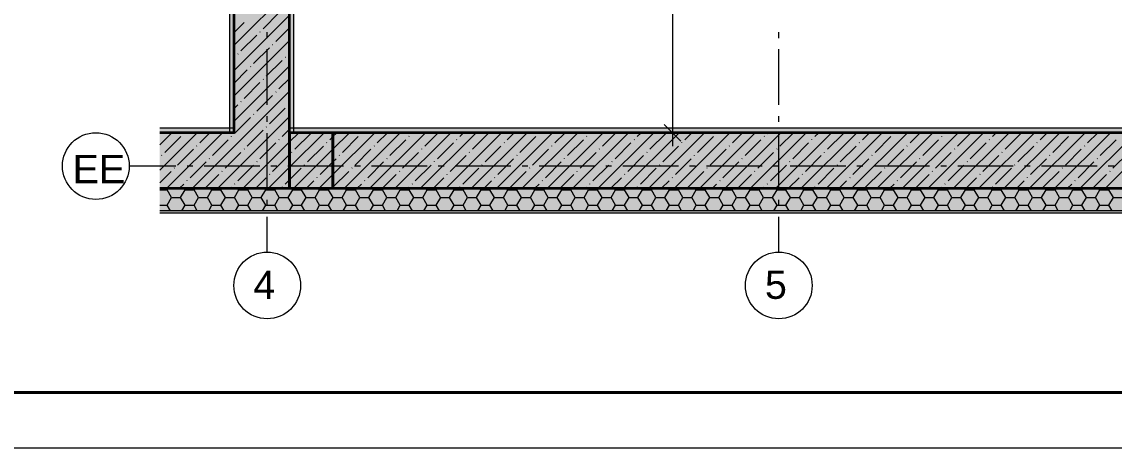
# Model space of a CAD drawing. Header units: millimetres. Extents: x -81576 to 1046824, y -248937 to 691537.
# Drawn here: x -64170 to -54349, y 605295 to 609131 of the extents above; entities that cross this region are included whole.
import ezdxf

# ---------------------------------------------------------------- set-up
doc = ezdxf.new("R2010")
doc.units = ezdxf.units.MM
doc.layers.add('PDF _Геометрия', color=7, linetype='Continuous', true_color=0x1d1d1d)
doc.layers.add('PDF _Сплошная заливка', color=7, linetype='Continuous', true_color=0xffffff)
doc.layers.add('PDF _Текст', color=7, linetype='Continuous')
doc.styles.add('PDF ArialMT', font='arial.ttf')

msp = doc.modelspace()

# ---------------------------------------------------------------- hatches: boundary and pattern name
at = {"layer": 'PDF _Сплошная заливка', "true_color": 0x636466, "transparency": 33554559}
h = msp.add_hatch(color=251, dxfattribs=at)
h.paths.add_polyline_path([(-61764.3, 607633.7), (-61764.3, 614633.7), (-62264.3, 614633.7), (-62264.3, 612969.1), (-61977.4, 612969.1), (-61977.4, 612882.4), (-62264.3, 612882.4), (-62264.3, 607633.7)], flags=0)
h.paths.add_polyline_path([(-62264.3, 615633.7), (-61764.3, 615633.7), (-61764.3, 615682.9), (-62264.3, 615682.9)], flags=0)
h = msp.add_hatch(color=251, dxfattribs=at)
h.paths.add_polyline_path([(-62264.3, 608173.7), (-62264.3, 612882.4), (-62304.3, 612882.4), (-62304.3, 608173.7)], flags=0)
h.paths.add_polyline_path([(-62304.3, 612969.1), (-62264.3, 612969.1), (-62264.3, 614633.7), (-62304.3, 614633.7), (-62304.3, 614553.7)], flags=0)
for points in [[(-46764.3, 608133.7), (-46764.3, 608173.7), (-61764.3, 608173.7), (-61764.3, 608133.7), (-49523.8, 608133.7)], [(-46764.3, 607633.7), (-46764.3, 608133.7), (-61374.3, 608133.7), (-61374.3, 607633.7), (-49523.8, 607633.7)], [(-45762.3, 607629.7), (-45054.8, 607629.7), (-45054.8, 607633.7), (-62930.5, 607633.7), (-62930.5, 607629.7), (-45764.3, 607629.7)], [(-45764.3, 607429.7), (-45054.8, 607429.7), (-45054.8, 607629.7), (-62930.5, 607629.7), (-62930.5, 607429.7), (-49523.8, 607429.7)], [(-45054.8, 607413.7), (-45054.8, 607429.7), (-62930.5, 607429.7), (-62930.5, 607413.7), (-45764.3, 607413.7)]]:
    msp.add_hatch(color=251, dxfattribs=at).paths.add_polyline_path(points)

# ---------------------------------------------------------------- linework, layer by layer
at = {"layer": 'PDF _Геометрия', "color": 7, "lineweight": 20}
msp.add_lwpolyline([(38489.1, 689395.2), (38489.1, 605295.1), (-80411, 605295.1), (-80411, 689395.2)], close=True, dxfattribs=at)
at = {"layer": 'PDF _Геометрия', "color": 7, "lineweight": 40}
msp.add_lwpolyline([(37989.1, 688895.2), (37989.1, 605795.1), (-78411, 605795.1), (-78411, 688895.2)], close=True, dxfattribs=at)
at = {"layer": 'PDF _Геометрия', "color": 7, "lineweight": 35}
for points in [[(-62930.5, 607633.7), (-62264.3, 607633.7), (-61764.3, 607633.7), (-61764.3, 614633.7), (-61764.3, 615633.7), (-61764.3, 615682.9)], [(-57644.3, 615682.9), (-57644.3, 614933.7), (-57144.3, 614933.7), (-46764.3, 614933.7), (-46764.3, 608633.7), (-46764.3, 608133.7), (-61374.3, 608133.7), (-61374.3, 607633.7), (-46764.3, 607633.7), (-45764.3, 607633.7), (-45764.3, 608633.7), (-46264.3, 608633.7), (-46264.3, 614933.7), (-46264.3, 615433.7), (-46264.3, 615682.9)], [(-62264.3, 612882.4), (-62264.3, 608133.7), (-62930.5, 608133.7)]]:
    msp.add_lwpolyline(points, dxfattribs=at)
at = {"layer": 'PDF _Геометрия', "color": 7, "lineweight": 15}
for points in [[(-61764.3, 615682.9), (-61764.3, 608133.7), (-61724.3, 608133.7), (-61724.3, 615682.9)], [(-62304.3, 612882.4), (-62304.3, 608133.7), (-62264.3, 608133.7), (-62264.3, 612882.4)], [(-62930.5, 608133.7), (-62264.3, 608133.7), (-62264.3, 608173.7), (-62930.5, 608173.7)], [(-45054.8, 607429.7), (-62930.5, 607429.7)], [(-62930.5, 607413.7), (-45054.8, 607413.7)]]:
    msp.add_lwpolyline(points, dxfattribs=at)
at = {"layer": 'PDF _Геометрия', "color": 7, "lineweight": 9}
for points in [[(-58320, 615053.7), (-58320, 611233.7), (-58320, 610733.7), (-58320, 608013.7)], [(-61964.3, 608983.6), (-61964.3, 609036.6)], [(-57364.3, 608983.6), (-57364.3, 609036.6)], [(-61964.3, 608383.6), (-61964.3, 608883.6)], [(-57364.3, 608383.6), (-57364.3, 608883.6)], [(-61964.3, 608230.7), (-61964.3, 608283.6)], [(-57364.3, 608230.7), (-57364.3, 608283.6)], [(-61964.3, 607630.7), (-61964.3, 608130.7)], [(-58213.9, 608133.7), (-58320, 608133.7), (-58439.9, 608133.7)], [(-57364.3, 607630.7), (-57364.3, 608130.7)], [(-62784.9, 607833.7), (-63205.3, 607833.7)], [(-62632, 607833.7), (-62684.9, 607833.7)], [(-62031.9, 607833.7), (-62532, 607833.7)], [(-61879, 607833.7), (-61932, 607833.7)], [(-61279, 607833.7), (-61779, 607833.7)], [(-61126.1, 607833.7), (-61179, 607833.7)], [(-60526.1, 607833.7), (-61026.1, 607833.7)], [(-60373.2, 607833.7), (-60426.1, 607833.7)], [(-59773.2, 607833.7), (-60273.2, 607833.7)], [(-59620.3, 607833.7), (-59673.2, 607833.7)], [(-59020.3, 607833.7), (-59520.3, 607833.7)], [(-58867.4, 607833.7), (-58920.3, 607833.7)], [(-58267.4, 607833.7), (-58767.4, 607833.7)], [(-58114.4, 607833.7), (-58167.4, 607833.7)], [(-57514.4, 607833.7), (-58014.5, 607833.7)], [(-57361.5, 607833.7), (-57414.4, 607833.7)], [(-56761.5, 607833.7), (-57261.5, 607833.7)], [(-56608.6, 607833.7), (-56661.5, 607833.7)], [(-56008.6, 607833.7), (-56508.6, 607833.7)], [(-55855.7, 607833.7), (-55908.6, 607833.7)], [(-55255.7, 607833.7), (-55755.7, 607833.7)], [(-55102.8, 607833.7), (-55155.7, 607833.7)], [(-54502.8, 607833.7), (-55002.8, 607833.7)], [(-54349.9, 607833.7), (-54402.8, 607833.7)], [(-45054.8, 607633.7), (-62930.5, 607633.7)], [(-45054.8, 607629.7), (-62930.5, 607629.7)], [(-61964.3, 607477.8), (-61964.3, 607530.7)], [(-57364.3, 607477.8), (-57364.3, 607530.7)], [(-61964.3, 607059.2), (-61964.3, 607377.8)], [(-57364.3, 607059.2), (-57364.3, 607377.8)]]:
    msp.add_lwpolyline(points, dxfattribs=at)
at = {"layer": 'PDF _Геометрия', "color": 250, "lineweight": 9, "true_color": 0x2c2c2c}
for points in [[(-62264.3, 608919.3), (-61764.3, 609419.3)], [(-62264.3, 608691.2), (-61764.3, 609191.2)], [(-62264.3, 609033.3), (-62172.2, 609125.5)], [(-62001.1, 609068.4), (-61858.5, 609211)], [(-62029.6, 609039.9), (-62027.2, 609042.3)], [(-61887.1, 608954.4), (-61764.3, 609077.1)], [(-62264.3, 608463.1), (-61764.3, 608963.1)], [(-62200.7, 608868.9), (-62058.1, 609011.4)], [(-62229.2, 608840.3), (-62226.8, 608842.7)], [(-62086.6, 608754.8), (-61944.1, 608897.4)], [(-61915.6, 608925.9), (-61913.2, 608928.2)], [(-61773, 608840.3), (-61764.3, 608849.1)], [(-62264.3, 608805.2), (-62257.7, 608811.8)], [(-62264.3, 608235), (-61764.3, 608735)], [(-61972.6, 608640.8), (-61830, 608783.3)], [(-61801.5, 608811.8), (-61799.1, 608814.2)], [(-62264.3, 608577.1), (-62143.7, 608697.8)], [(-62115.2, 608726.3), (-62112.8, 608728.7)], [(-62172.2, 608441.2), (-62029.6, 608583.7)], [(-62001.1, 608612.2), (-61998.7, 608614.6)], [(-61858.5, 608526.7), (-61764.3, 608621)], [(-62637.5, 607633.7), (-62264.3, 608006.9), (-61764.3, 608506.9)], [(-62058.1, 608327.1), (-61915.6, 608469.7)], [(-61887.1, 608498.2), (-61884.7, 608500.6)], [(-62264.3, 608349.1), (-62229.2, 608384.1)], [(-62200.7, 608412.7), (-62198.3, 608415)], [(-61944.1, 608213.1), (-61801.5, 608355.6)], [(-61773, 608384.1), (-61770.6, 608386.5)], [(-62409.4, 607633.7), (-62264.3, 607778.8), (-61764.3, 608278.8)], [(-62257.7, 608127.5), (-62115.2, 608270.1)], [(-62086.6, 608298.6), (-62084.3, 608301)], [(-62143.7, 608013.5), (-62001.1, 608156)], [(-61972.6, 608184.6), (-61970.2, 608186.9)], [(-61830, 608099), (-61764.3, 608164.8)], [(-62930.5, 608025), (-62821.8, 608133.7)], [(-62930.5, 607796.9), (-62593.7, 608133.7)], [(-62885, 607956.5), (-62742.4, 608099)], [(-62865.6, 607633.7), (-62365.6, 608133.7)], [(-62713.9, 608127.5), (-62711.5, 608129.9)], [(-62571.3, 608042), (-62479.6, 608133.7)], [(-62457.3, 607927.9), (-62314.7, 608070.5)], [(-62286.2, 608099), (-62283.9, 608101.4)], [(-62181.3, 607633.7), (-61764.3, 608050.7), (-61681.3, 608133.7)], [(-61953.2, 607633.7), (-61764.3, 607822.6), (-61453.2, 608133.7)], [(-61858.5, 608070.5), (-61856.2, 608072.9)], [(-61725.1, 607633.7), (-61374.3, 607984.5), (-61225.1, 608133.7)], [(-61716, 607985), (-61573.4, 608127.5)], [(-61497, 607633.7), (-61374.3, 607756.4), (-60997, 608133.7)], [(-61402.3, 608070.5), (-61374.3, 608098.6), (-61339.1, 608133.7)], [(-61288.3, 607956.5), (-61145.7, 608099)], [(-61268.9, 607633.7), (-60768.9, 608133.7)], [(-61117.2, 608127.5), (-61114.9, 608129.9)], [(-61040.8, 607633.7), (-60540.8, 608133.7)], [(-60974.7, 608042), (-60882.9, 608133.7)], [(-60860.6, 607927.9), (-60718, 608070.5)], [(-60812.7, 607633.7), (-60312.7, 608133.7)], [(-60689.5, 608099), (-60687.2, 608101.4)], [(-60661, 608127.5), (-60654.8, 608133.7)], [(-60584.6, 607633.7), (-60084.6, 608133.7)], [(-60547, 608013.5), (-60426.7, 608133.7)], [(-60356.5, 607633.7), (-59856.5, 608133.7)], [(-60261.9, 608070.5), (-60259.5, 608072.9)], [(-60233.3, 608099), (-60198.6, 608133.7)], [(-60128.4, 607633.7), (-59628.4, 608133.7)], [(-60119.3, 607985), (-59976.7, 608127.5)], [(-59900.3, 607633.7), (-59400.3, 608133.7)], [(-59805.7, 608070.5), (-59742.4, 608133.7)], [(-59691.6, 607956.5), (-59549, 608099)], [(-59672.2, 607633.7), (-59172.2, 608133.7)], [(-59520.5, 608127.5), (-59518.2, 608129.9)], [(-59444.1, 607633.7), (-58944.1, 608133.7)], [(-59378, 608042), (-59286.2, 608133.7)], [(-59263.9, 607927.9), (-59121.4, 608070.5)], [(-59216, 607633.7), (-58716, 608133.7)], [(-59092.8, 608099), (-59090.5, 608101.4)], [(-59064.3, 608127.5), (-59058.1, 608133.7)], [(-58987.9, 607633.7), (-58487.9, 608133.7)], [(-58950.3, 608013.5), (-58830, 608133.7)], [(-58759.8, 607633.7), (-58259.8, 608133.7)], [(-58665.2, 608070.5), (-58662.8, 608072.9)], [(-58636.6, 608099), (-58601.9, 608133.7)], [(-58531.7, 607633.7), (-58031.7, 608133.7)], [(-58522.6, 607985), (-58380, 608127.5)], [(-58303.6, 607633.7), (-57803.6, 608133.7)], [(-58209, 608070.5), (-58145.7, 608133.7)], [(-58094.9, 607956.5), (-57952.4, 608099)], [(-58075.5, 607633.7), (-57575.5, 608133.7)], [(-57923.8, 608127.5), (-57921.5, 608129.9)], [(-57847.4, 607633.7), (-57347.4, 608133.7)], [(-57781.3, 608042), (-57689.5, 608133.7)], [(-57667.2, 607927.9), (-57524.7, 608070.5)], [(-57619.3, 607633.7), (-57119.3, 608133.7)], [(-57496.2, 608099), (-57493.8, 608101.4)], [(-57467.6, 608127.5), (-57461.4, 608133.7)], [(-57391.2, 607633.7), (-56891.2, 608133.7)], [(-57353.6, 608013.5), (-57233.3, 608133.7)], [(-57163.1, 607633.7), (-56663.1, 608133.7)], [(-57068.5, 608070.5), (-57066.1, 608072.9)], [(-57040, 608099), (-57005.2, 608133.7)], [(-56935, 607633.7), (-56435, 608133.7)], [(-56925.9, 607985), (-56783.3, 608127.5)], [(-56706.9, 607633.7), (-56206.9, 608133.7)], [(-56612.3, 608070.5), (-56549, 608133.7)], [(-56498.2, 607956.5), (-56355.7, 608099)], [(-56478.8, 607633.7), (-55978.8, 608133.7)], [(-56327.1, 608127.5), (-56324.8, 608129.9)], [(-56250.7, 607633.7), (-55750.7, 608133.7)], [(-56184.6, 608042), (-56092.8, 608133.7)], [(-56070.5, 607927.9), (-55928, 608070.5)], [(-56022.6, 607633.7), (-55522.6, 608133.7)], [(-55899.5, 608099), (-55897.1, 608101.4)], [(-55871, 608127.5), (-55864.7, 608133.7)], [(-55794.5, 607633.7), (-55294.5, 608133.7)], [(-55756.9, 608013.5), (-55636.6, 608133.7)], [(-55566.4, 607633.7), (-55066.4, 608133.7)], [(-55471.8, 608070.5), (-55469.4, 608072.9)], [(-55443.3, 608099), (-55408.5, 608133.7)], [(-55338.3, 607633.7), (-54838.3, 608133.7)], [(-55329.2, 607985), (-55186.7, 608127.5)], [(-55110.2, 607633.7), (-54610.2, 608133.7)], [(-55015.6, 608070.5), (-54952.3, 608133.7)], [(-54901.5, 607956.5), (-54759, 608099)], [(-54882.1, 607633.7), (-54382.1, 608133.7)], [(-54730.5, 608127.5), (-54728.1, 608129.9)], [(-54654, 607633.7), (-54154, 608133.7)], [(-54587.9, 608042), (-54496.2, 608133.7)], [(-54473.8, 607927.9), (-54331.3, 608070.5)], [(-54425.9, 607633.7), (-53925.9, 608133.7)], [(-62770.9, 607842.4), (-62628.4, 607985)], [(-62599.9, 608013.5), (-62597.5, 608015.9)], [(-62343.3, 607813.9), (-62264.3, 607892.9), (-62200.7, 607956.5)], [(-62172.2, 607985), (-62169.8, 607987.3)], [(-62029.6, 607899.4), (-61887.1, 608042)], [(-61744.5, 607956.5), (-61742.1, 607958.8)], [(-61601.9, 607870.9), (-61459.4, 608013.5)], [(-61430.9, 608042), (-61428.5, 608044.4)], [(-61174.2, 607842.4), (-61031.7, 607985)], [(-61003.2, 608013.5), (-61000.8, 608015.9)], [(-60746.6, 607813.9), (-60604, 607956.5)], [(-60575.5, 607985), (-60573.1, 607987.3)], [(-60432.9, 607899.4), (-60290.4, 608042)], [(-60147.8, 607956.5), (-60145.4, 607958.8)], [(-60005.2, 607870.9), (-59862.7, 608013.5)], [(-59834.2, 608042), (-59831.8, 608044.4)], [(-59577.6, 607842.4), (-59435, 607985)], [(-59406.5, 608013.5), (-59404.1, 608015.9)], [(-59149.9, 607813.9), (-59007.3, 607956.5)], [(-58978.8, 607985), (-58976.4, 607987.3)], [(-58836.2, 607899.4), (-58693.7, 608042)], [(-58551.1, 607956.5), (-58548.7, 607958.8)], [(-58408.5, 607870.9), (-58266, 608013.5)], [(-58237.5, 608042), (-58235.1, 608044.4)], [(-57980.9, 607842.4), (-57838.3, 607985)], [(-57809.8, 608013.5), (-57807.4, 608015.9)], [(-57553.2, 607813.9), (-57410.6, 607956.5)], [(-57382.1, 607985), (-57379.7, 607987.3)], [(-57239.5, 607899.4), (-57097, 608042)], [(-56954.4, 607956.5), (-56952.1, 607958.8)], [(-56811.9, 607870.9), (-56669.3, 608013.5)], [(-56640.8, 608042), (-56638.4, 608044.4)], [(-56384.2, 607842.4), (-56241.6, 607985)], [(-56213.1, 608013.5), (-56210.7, 608015.9)], [(-55956.5, 607813.9), (-55813.9, 607956.5)], [(-55785.4, 607985), (-55783, 607987.3)], [(-55642.9, 607899.4), (-55500.3, 608042)], [(-55357.7, 607956.5), (-55355.4, 607958.8)], [(-55215.2, 607870.9), (-55072.6, 608013.5)], [(-55044.1, 608042), (-55041.7, 608044.4)], [(-54787.5, 607842.4), (-54644.9, 607985)], [(-54616.4, 608013.5), (-54614, 608015.9)], [(-54359.8, 607813.9), (-54217.2, 607956.5)], [(-62913.5, 607927.9), (-62911.1, 607930.3)], [(-62656.9, 607728.4), (-62514.3, 607870.9)], [(-62485.8, 607899.4), (-62483.4, 607901.8)], [(-62058.1, 607870.9), (-62055.8, 607873.3)], [(-61915.6, 607785.4), (-61773, 607927.9)], [(-61487.9, 607756.9), (-61374.3, 607870.5), (-61345.3, 607899.4)], [(-61316.8, 607927.9), (-61314.4, 607930.3)], [(-61060.2, 607728.4), (-60917.6, 607870.9)], [(-60889.1, 607899.4), (-60886.8, 607901.8)], [(-60461.4, 607870.9), (-60459.1, 607873.3)], [(-60318.9, 607785.4), (-60176.3, 607927.9)], [(-59891.2, 607756.9), (-59748.6, 607899.4)], [(-59720.1, 607927.9), (-59717.7, 607930.3)], [(-59463.5, 607728.4), (-59320.9, 607870.9)], [(-59292.4, 607899.4), (-59290.1, 607901.8)], [(-58864.7, 607870.9), (-58862.4, 607873.3)], [(-58722.2, 607785.4), (-58579.6, 607927.9)], [(-58294.5, 607756.9), (-58151.9, 607899.4)], [(-58123.4, 607927.9), (-58121.1, 607930.3)], [(-57866.8, 607728.4), (-57724.3, 607870.9)], [(-57695.7, 607899.4), (-57693.4, 607901.8)], [(-57268.1, 607870.9), (-57265.7, 607873.3)], [(-57125.5, 607785.4), (-56982.9, 607927.9)], [(-56697.8, 607756.9), (-56555.2, 607899.4)], [(-56526.7, 607927.9), (-56524.4, 607930.3)], [(-56270.1, 607728.4), (-56127.6, 607870.9)], [(-56099.1, 607899.4), (-56096.7, 607901.8)], [(-55671.4, 607870.9), (-55669, 607873.3)], [(-55528.8, 607785.4), (-55386.2, 607927.9)], [(-55101.1, 607756.9), (-54958.6, 607899.4)], [(-54930, 607927.9), (-54927.7, 607930.3)], [(-54673.4, 607728.4), (-54530.9, 607870.9)], [(-54502.4, 607899.4), (-54500, 607901.8)], [(-62930.5, 607682.8), (-62828, 607785.4)], [(-62799.4, 607813.9), (-62797.1, 607816.3)], [(-62523.4, 607633.7), (-62400.3, 607756.9)], [(-62371.8, 607785.4), (-62369.4, 607787.8)], [(-62229.2, 607699.8), (-62086.6, 607842.4)], [(-61944.1, 607756.9), (-61941.7, 607759.2)], [(-61801.5, 607671.3), (-61764.3, 607708.6), (-61659, 607813.9)], [(-61630.4, 607842.4), (-61628.1, 607844.8)], [(-61373.8, 607642.8), (-61231.3, 607785.4)], [(-61202.8, 607813.9), (-61200.4, 607816.3)], [(-60926.7, 607633.7), (-60803.6, 607756.9)], [(-60775.1, 607785.4), (-60772.7, 607787.8)], [(-60632.5, 607699.8), (-60490, 607842.4)], [(-60347.4, 607756.9), (-60345, 607759.2)], [(-60204.8, 607671.3), (-60062.3, 607813.9)], [(-60033.8, 607842.4), (-60031.4, 607844.8)], [(-59777.1, 607642.8), (-59634.6, 607785.4)], [(-59606.1, 607813.9), (-59603.7, 607816.3)], [(-59330, 607633.7), (-59206.9, 607756.9)], [(-59178.4, 607785.4), (-59176, 607787.8)], [(-59035.8, 607699.8), (-58893.3, 607842.4)], [(-58750.7, 607756.9), (-58748.3, 607759.2)], [(-58608.1, 607671.3), (-58465.6, 607813.9)], [(-58437.1, 607842.4), (-58434.7, 607844.8)], [(-58180.5, 607642.8), (-58037.9, 607785.4)], [(-58009.4, 607813.9), (-58007, 607816.3)], [(-57733.3, 607633.7), (-57610.2, 607756.9)], [(-57581.7, 607785.4), (-57579.3, 607787.8)], [(-57439.1, 607699.8), (-57296.6, 607842.4)], [(-57154, 607756.9), (-57151.6, 607759.2)], [(-57011.4, 607671.3), (-56868.9, 607813.9)], [(-56840.4, 607842.4), (-56838, 607844.8)], [(-56583.8, 607642.8), (-56441.2, 607785.4)], [(-56412.7, 607813.9), (-56410.3, 607816.3)], [(-56136.6, 607633.7), (-56013.5, 607756.9)], [(-55985, 607785.4), (-55982.6, 607787.8)], [(-55842.4, 607699.8), (-55699.9, 607842.4)], [(-55557.3, 607756.9), (-55554.9, 607759.2)], [(-55414.8, 607671.3), (-55272.2, 607813.9)], [(-55243.7, 607842.4), (-55241.3, 607844.8)], [(-54987.1, 607642.8), (-54844.5, 607785.4)], [(-54816, 607813.9), (-54813.6, 607816.3)], [(-54540, 607633.7), (-54416.8, 607756.9)], [(-54388.3, 607785.4), (-54385.9, 607787.8)], [(-62751.5, 607633.7), (-62713.9, 607671.3)], [(-62685.4, 607699.8), (-62683, 607702.2)], [(-62257.7, 607671.3), (-62255.3, 607673.7)], [(-62067.2, 607633.7), (-61972.6, 607728.4)], [(-61611, 607633.7), (-61544.9, 607699.8)], [(-61516.4, 607728.4), (-61514, 607730.7)], [(-61154.8, 607633.7), (-61117.2, 607671.3)], [(-61088.7, 607699.8), (-61086.3, 607702.2)], [(-60661, 607671.3), (-60658.7, 607673.7)], [(-60470.5, 607633.7), (-60375.9, 607728.4)], [(-60014.3, 607633.7), (-59948.2, 607699.8)], [(-59919.7, 607728.4), (-59917.3, 607730.7)], [(-59558.1, 607633.7), (-59520.5, 607671.3)], [(-59492, 607699.8), (-59489.6, 607702.2)], [(-59064.3, 607671.3), (-59062, 607673.7)], [(-58873.8, 607633.7), (-58779.2, 607728.4)], [(-58417.6, 607633.7), (-58351.5, 607699.8)], [(-58323, 607728.4), (-58320.6, 607730.7)], [(-57961.4, 607633.7), (-57923.8, 607671.3)], [(-57895.3, 607699.8), (-57893, 607702.2)], [(-57467.6, 607671.3), (-57465.3, 607673.7)], [(-57277.1, 607633.7), (-57182.5, 607728.4)], [(-56820.9, 607633.7), (-56754.8, 607699.8)], [(-56726.3, 607728.4), (-56724, 607730.7)], [(-56364.7, 607633.7), (-56327.1, 607671.3)], [(-56298.6, 607699.8), (-56296.3, 607702.2)], [(-55871, 607671.3), (-55868.6, 607673.7)], [(-55680.4, 607633.7), (-55585.8, 607728.4)], [(-55224.2, 607633.7), (-55158.1, 607699.8)], [(-55129.6, 607728.4), (-55127.3, 607730.7)], [(-54768.1, 607633.7), (-54730.5, 607671.3)], [(-54701.9, 607699.8), (-54699.6, 607702.2)], [(-62930.5, 607619.8), (-62864.3, 607619.8)], [(-62864.3, 607619.8), (-62858.6, 607629.7)], [(-62824, 607550), (-62864.3, 607619.8)], [(-62743.3, 607550), (-62703, 607619.8)], [(-62703, 607619.8), (-62708.8, 607629.7)], [(-62703, 607619.8), (-62622.4, 607619.8)], [(-62622.4, 607619.8), (-62616.6, 607629.7)], [(-62582.1, 607550), (-62622.4, 607619.8)], [(-62501.4, 607550), (-62461.1, 607619.8)], [(-62461.1, 607619.8), (-62466.8, 607629.7)], [(-62461.1, 607619.8), (-62380.4, 607619.8)], [(-62340.1, 607550), (-62380.5, 607619.8)], [(-62380.4, 607619.8), (-62374.7, 607629.7)], [(-62295.3, 607633.7), (-62286.2, 607642.8)], [(-62259.5, 607550), (-62219.1, 607619.8)], [(-62219.2, 607619.8), (-62224.9, 607629.7)], [(-62219.2, 607619.8), (-62138.5, 607619.8)], [(-62138.5, 607619.8), (-62132.8, 607629.7)], [(-62098.2, 607550), (-62138.5, 607619.8)], [(-62017.5, 607550), (-61977.2, 607619.8)], [(-61977.2, 607619.8), (-61983, 607629.7)], [(-61977.2, 607619.8), (-61896.6, 607619.8)], [(-61896.6, 607619.8), (-61890.8, 607629.7)], [(-61856.3, 607550), (-61896.6, 607619.8)], [(-61830, 607642.8), (-61827.7, 607645.2)], [(-61775.6, 607550), (-61735.3, 607619.8)], [(-61735.3, 607619.8), (-61741, 607629.7)], [(-61735.3, 607619.8), (-61654.6, 607619.8)], [(-61614.3, 607550), (-61654.7, 607619.8)], [(-61654.6, 607619.8), (-61648.9, 607629.7)], [(-61533.7, 607550), (-61493.3, 607619.8)], [(-61493.4, 607619.8), (-61499.1, 607629.7)], [(-61493.4, 607619.8), (-61412.7, 607619.8)], [(-61412.7, 607619.8), (-61407, 607629.7)], [(-61372.4, 607550), (-61412.7, 607619.8)], [(-61291.7, 607550), (-61251.4, 607619.8)], [(-61251.4, 607619.8), (-61257.2, 607629.7)], [(-61251.4, 607619.8), (-61170.8, 607619.8)], [(-61170.8, 607619.8), (-61165, 607629.7)], [(-61130.5, 607550), (-61170.8, 607619.8)], [(-61049.8, 607550), (-61009.5, 607619.8)], [(-61009.5, 607619.8), (-61015.2, 607629.7)], [(-61009.5, 607619.8), (-60928.8, 607619.8)], [(-60928.8, 607619.8), (-60923.1, 607629.7)], [(-60888.5, 607550), (-60928.8, 607619.8)], [(-60807.9, 607550), (-60767.5, 607619.8)], [(-60767.6, 607619.8), (-60773.3, 607629.7)], [(-60767.5, 607619.8), (-60686.9, 607619.8)], [(-60698.6, 607633.7), (-60689.5, 607642.8)], [(-60686.9, 607619.8), (-60681.2, 607629.7)], [(-60646.6, 607550), (-60686.9, 607619.8)], [(-60565.9, 607550), (-60525.6, 607619.8)], [(-60525.6, 607619.8), (-60531.3, 607629.7)], [(-60525.6, 607619.8), (-60445, 607619.8)], [(-60445, 607619.8), (-60439.2, 607629.7)], [(-60404.7, 607550), (-60445, 607619.8)], [(-60324, 607550), (-60283.7, 607619.8)], [(-60283.7, 607619.8), (-60289.4, 607629.7)], [(-60283.7, 607619.8), (-60203, 607619.8)], [(-60233.3, 607642.8), (-60231, 607645.2)], [(-60203, 607619.8), (-60197.3, 607629.7)], [(-60162.7, 607550), (-60203, 607619.8)], [(-60082.1, 607550), (-60041.7, 607619.8)], [(-60041.8, 607619.8), (-60047.5, 607629.7)], [(-60041.7, 607619.8), (-59961.1, 607619.8)], [(-59961.1, 607619.8), (-59955.4, 607629.7)], [(-59920.8, 607550), (-59961.1, 607619.8)], [(-59840.1, 607550), (-59799.8, 607619.8)], [(-59799.8, 607619.8), (-59805.5, 607629.7)], [(-59799.8, 607619.8), (-59719.2, 607619.8)], [(-59678.8, 607550), (-59719.2, 607619.8)], [(-59719.1, 607619.8), (-59713.4, 607629.7)], [(-59598.2, 607550), (-59557.9, 607619.8)], [(-59557.9, 607619.8), (-59563.6, 607629.7)], [(-59557.9, 607619.8), (-59477.2, 607619.8)], [(-59477.2, 607619.8), (-59471.5, 607629.7)], [(-59436.9, 607550), (-59477.2, 607619.8)], [(-59356.2, 607550), (-59315.9, 607619.8)], [(-59315.9, 607619.8), (-59321.7, 607629.7)], [(-59315.9, 607619.8), (-59235.3, 607619.8)], [(-59235.3, 607619.8), (-59229.6, 607629.7)], [(-59195, 607550), (-59235.3, 607619.8)], [(-59114.3, 607550), (-59074, 607619.8)], [(-59101.9, 607633.7), (-59092.8, 607642.8)], [(-59074, 607619.8), (-59079.7, 607629.7)], [(-59074, 607619.8), (-58993.4, 607619.8)], [(-58953, 607550), (-58993.4, 607619.8)], [(-58993.3, 607619.8), (-58987.6, 607629.7)], [(-58872.4, 607550), (-58832.1, 607619.8)], [(-58832.1, 607619.8), (-58837.8, 607629.7)], [(-58832.1, 607619.8), (-58751.4, 607619.8)], [(-58751.4, 607619.8), (-58745.7, 607629.7)], [(-58711.1, 607550), (-58751.4, 607619.8)], [(-58636.6, 607642.8), (-58634.3, 607645.2)], [(-58630.4, 607550), (-58590.1, 607619.8)], [(-58590.1, 607619.8), (-58595.9, 607629.7)], [(-58590.1, 607619.8), (-58509.5, 607619.8)], [(-58509.5, 607619.8), (-58503.8, 607629.7)], [(-58469.2, 607550), (-58509.5, 607619.8)], [(-58388.5, 607550), (-58348.2, 607619.8)], [(-58348.2, 607619.8), (-58353.9, 607629.7)], [(-58348.2, 607619.8), (-58267.5, 607619.8)], [(-58227.2, 607550), (-58267.6, 607619.8)], [(-58267.5, 607619.8), (-58261.8, 607629.7)], [(-58146.6, 607550), (-58106.2, 607619.8)], [(-58106.3, 607619.8), (-58112, 607629.7)], [(-58106.3, 607619.8), (-58025.6, 607619.8)], [(-58025.6, 607619.8), (-58019.9, 607629.7)], [(-57985.3, 607550), (-58025.6, 607619.8)], [(-57904.6, 607550), (-57864.3, 607619.8)], [(-57864.3, 607619.8), (-57870.1, 607629.7)], [(-57864.3, 607619.8), (-57783.7, 607619.8)], [(-57783.7, 607619.8), (-57777.9, 607629.7)], [(-57743.4, 607550), (-57783.7, 607619.8)], [(-57662.7, 607550), (-57622.4, 607619.8)], [(-57622.4, 607619.8), (-57628.1, 607629.7)], [(-57622.4, 607619.8), (-57541.7, 607619.8)], [(-57501.4, 607550), (-57541.8, 607619.8)], [(-57541.7, 607619.8), (-57536, 607629.7)], [(-57505.2, 607633.7), (-57496.2, 607642.8)], [(-57420.8, 607550), (-57380.4, 607619.8)], [(-57380.5, 607619.8), (-57386.2, 607629.7)], [(-57380.5, 607619.8), (-57299.8, 607619.8)], [(-57299.8, 607619.8), (-57294.1, 607629.7)], [(-57259.5, 607550), (-57299.8, 607619.8)], [(-57178.8, 607550), (-57138.5, 607619.8)], [(-57138.5, 607619.8), (-57144.3, 607629.7)], [(-57138.5, 607619.8), (-57057.9, 607619.8)], [(-57057.9, 607619.8), (-57052.1, 607629.7)], [(-57017.6, 607550), (-57057.9, 607619.8)], [(-57040, 607642.8), (-57037.6, 607645.2)], [(-56936.9, 607550), (-56896.6, 607619.8)], [(-56896.6, 607619.8), (-56902.3, 607629.7)], [(-56896.6, 607619.8), (-56815.9, 607619.8)], [(-56775.6, 607550), (-56816, 607619.8)], [(-56815.9, 607619.8), (-56810.2, 607629.7)], [(-56695, 607550), (-56654.6, 607619.8)], [(-56654.7, 607619.8), (-56660.4, 607629.7)], [(-56654.6, 607619.8), (-56574, 607619.8)], [(-56574, 607619.8), (-56568.3, 607629.7)], [(-56533.7, 607550), (-56574, 607619.8)], [(-56453, 607550), (-56412.7, 607619.8)], [(-56412.7, 607619.8), (-56418.5, 607629.7)], [(-56412.7, 607619.8), (-56332.1, 607619.8)], [(-56332.1, 607619.8), (-56326.3, 607629.7)], [(-56291.8, 607550), (-56332.1, 607619.8)], [(-56211.1, 607550), (-56170.8, 607619.8)], [(-56170.8, 607619.8), (-56176.5, 607629.7)], [(-56170.8, 607619.8), (-56090.1, 607619.8)], [(-56090.1, 607619.8), (-56084.4, 607629.7)], [(-56049.8, 607550), (-56090.1, 607619.8)], [(-55969.2, 607550), (-55928.8, 607619.8)], [(-55928.9, 607619.8), (-55934.6, 607629.7)], [(-55928.8, 607619.8), (-55848.2, 607619.8)], [(-55908.5, 607633.7), (-55899.5, 607642.8)], [(-55848.2, 607619.8), (-55842.5, 607629.7)], [(-55807.9, 607550), (-55848.2, 607619.8)], [(-55727.2, 607550), (-55686.9, 607619.8)], [(-55686.9, 607619.8), (-55692.6, 607629.7)], [(-55686.9, 607619.8), (-55606.3, 607619.8)], [(-55606.3, 607619.8), (-55600.5, 607629.7)], [(-55566, 607550), (-55606.3, 607619.8)], [(-55485.3, 607550), (-55445, 607619.8)], [(-55445, 607619.8), (-55450.7, 607629.7)], [(-55445, 607619.8), (-55364.3, 607619.8)], [(-55443.3, 607642.8), (-55440.9, 607645.2)], [(-55364.3, 607619.8), (-55358.6, 607629.7)], [(-55324, 607550), (-55364.3, 607619.8)], [(-55243.4, 607550), (-55203, 607619.8)], [(-55203.1, 607619.8), (-55208.8, 607629.7)], [(-55203, 607619.8), (-55122.4, 607619.8)], [(-55122.4, 607619.8), (-55116.7, 607629.7)], [(-55082.1, 607550), (-55122.4, 607619.8)], [(-55001.4, 607550), (-54961.1, 607619.8)], [(-54961.1, 607619.8), (-54966.8, 607629.7)], [(-54961.1, 607619.8), (-54880.5, 607619.8)], [(-54840.1, 607550), (-54880.5, 607619.8)], [(-54880.4, 607619.8), (-54874.7, 607629.7)], [(-54759.5, 607550), (-54719.2, 607619.8)], [(-54719.2, 607619.8), (-54724.9, 607629.7)], [(-54719.2, 607619.8), (-54638.5, 607619.8)], [(-54638.5, 607619.8), (-54632.8, 607629.7)], [(-54598.2, 607550), (-54638.5, 607619.8)], [(-54517.5, 607550), (-54477.2, 607619.8)], [(-54477.2, 607619.8), (-54483, 607629.7)], [(-54477.2, 607619.8), (-54396.6, 607619.8)], [(-54396.6, 607619.8), (-54390.9, 607629.7)], [(-54356.3, 607550), (-54396.6, 607619.8)], [(-62930.5, 607480.1), (-62864.3, 607480.1)], [(-62864.3, 607480.2), (-62824, 607550)], [(-62835.2, 607429.7), (-62864.3, 607480.1)], [(-62824, 607550), (-62743.3, 607550)], [(-62703, 607480.1), (-62743.4, 607550)], [(-62732.1, 607429.7), (-62703, 607480.2)], [(-62703, 607480.1), (-62622.4, 607480.1)], [(-62622.4, 607480.2), (-62582.1, 607550)], [(-62593.3, 607429.7), (-62622.4, 607480.1)], [(-62582.1, 607550), (-62501.4, 607550)], [(-62461.1, 607480.1), (-62501.4, 607550)], [(-62490.2, 607429.7), (-62461.1, 607480.2)], [(-62461.1, 607480.1), (-62380.4, 607480.1)], [(-62351.4, 607429.7), (-62380.5, 607480.1)], [(-62380.4, 607480.2), (-62340.1, 607550)], [(-62340.1, 607550), (-62259.5, 607550)], [(-62219.2, 607480.1), (-62259.5, 607550)], [(-62248.2, 607429.7), (-62219.1, 607480.2)], [(-62219.2, 607480.1), (-62138.5, 607480.1)], [(-62138.5, 607480.2), (-62098.2, 607550)], [(-62109.4, 607429.7), (-62138.5, 607480.1)], [(-62098.2, 607550), (-62017.5, 607550)], [(-61977.2, 607480.1), (-62017.6, 607550)], [(-62006.3, 607429.7), (-61977.2, 607480.2)], [(-61977.2, 607480.1), (-61896.6, 607480.1)], [(-61896.6, 607480.2), (-61856.2, 607550)], [(-61867.5, 607429.7), (-61896.6, 607480.1)], [(-61856.3, 607550), (-61775.6, 607550)], [(-61735.3, 607480.1), (-61775.6, 607550)], [(-61764.4, 607429.7), (-61735.3, 607480.2)], [(-61735.3, 607480.1), (-61654.6, 607480.1)], [(-61625.6, 607429.7), (-61654.7, 607480.1)], [(-61654.6, 607480.2), (-61614.3, 607550)], [(-61614.3, 607550), (-61533.7, 607550)], [(-61493.4, 607480.1), (-61533.7, 607550)], [(-61522.4, 607429.7), (-61493.3, 607480.2)], [(-61493.4, 607480.1), (-61412.7, 607480.1)], [(-61412.7, 607480.2), (-61372.4, 607550)], [(-61383.6, 607429.7), (-61412.7, 607480.1)], [(-61372.4, 607550), (-61291.7, 607550)], [(-61251.4, 607480.1), (-61291.7, 607550)], [(-61280.5, 607429.7), (-61251.4, 607480.2)], [(-61251.4, 607480.1), (-61170.8, 607480.1)], [(-61170.8, 607480.2), (-61130.4, 607550)], [(-61141.7, 607429.7), (-61170.8, 607480.1)], [(-61130.4, 607550), (-61049.8, 607550)], [(-61009.5, 607480.1), (-61049.8, 607550)], [(-61038.6, 607429.7), (-61009.5, 607480.2)], [(-61009.5, 607480.1), (-60928.8, 607480.1)], [(-60928.8, 607480.2), (-60888.5, 607550)], [(-60899.7, 607429.7), (-60928.8, 607480.1)], [(-60888.5, 607550), (-60807.9, 607550)], [(-60767.6, 607480.1), (-60807.9, 607550)], [(-60796.6, 607429.7), (-60767.5, 607480.2)], [(-60767.5, 607480.1), (-60686.9, 607480.1)], [(-60686.9, 607480.2), (-60646.6, 607550)], [(-60657.8, 607429.7), (-60686.9, 607480.1)], [(-60646.6, 607550), (-60565.9, 607550)], [(-60525.6, 607480.1), (-60565.9, 607550)], [(-60554.7, 607429.7), (-60525.6, 607480.2)], [(-60525.6, 607480.1), (-60445, 607480.1)], [(-60445, 607480.2), (-60404.6, 607550)], [(-60415.9, 607429.7), (-60445, 607480.1)], [(-60404.6, 607550), (-60324, 607550)], [(-60283.7, 607480.1), (-60324, 607550)], [(-60312.8, 607429.7), (-60283.7, 607480.2)], [(-60283.7, 607480.1), (-60203, 607480.1)], [(-60203, 607480.2), (-60162.7, 607550)], [(-60173.9, 607429.7), (-60203, 607480.1)], [(-60162.7, 607550), (-60082.1, 607550)], [(-60041.8, 607480.1), (-60082.1, 607550)], [(-60070.8, 607429.7), (-60041.7, 607480.2)], [(-60041.7, 607480.1), (-59961.1, 607480.1)], [(-59961.1, 607480.2), (-59920.8, 607550)], [(-59932, 607429.7), (-59961.1, 607480.1)], [(-59920.8, 607550), (-59840.1, 607550)], [(-59799.8, 607480.1), (-59840.1, 607550)], [(-59828.9, 607429.7), (-59799.8, 607480.2)], [(-59799.8, 607480.1), (-59719.2, 607480.1)], [(-59690.1, 607429.7), (-59719.2, 607480.1)], [(-59719.1, 607480.2), (-59678.8, 607550)], [(-59678.8, 607550), (-59598.2, 607550)], [(-59557.9, 607480.1), (-59598.2, 607550)], [(-59587, 607429.7), (-59557.9, 607480.2)], [(-59557.9, 607480.1), (-59477.2, 607480.1)], [(-59477.2, 607480.2), (-59436.9, 607550)], [(-59448.1, 607429.7), (-59477.2, 607480.1)], [(-59436.9, 607550), (-59356.3, 607550)], [(-59315.9, 607480.1), (-59356.3, 607550)], [(-59345, 607429.7), (-59315.9, 607480.2)], [(-59315.9, 607480.1), (-59235.3, 607480.1)], [(-59235.3, 607480.2), (-59195, 607550)], [(-59206.2, 607429.7), (-59235.3, 607480.1)], [(-59195, 607550), (-59114.3, 607550)], [(-59074, 607480.1), (-59114.3, 607550)], [(-59103.1, 607429.7), (-59074, 607480.2)], [(-59074, 607480.1), (-58993.4, 607480.1)], [(-58964.3, 607429.7), (-58993.4, 607480.1)], [(-58993.3, 607480.2), (-58953, 607550)], [(-58953, 607550), (-58872.4, 607550)], [(-58832.1, 607480.1), (-58872.4, 607550)], [(-58861.2, 607429.7), (-58832.1, 607480.2)], [(-58832.1, 607480.1), (-58751.4, 607480.1)], [(-58751.4, 607480.2), (-58711.1, 607550)], [(-58722.3, 607429.7), (-58751.4, 607480.1)], [(-58711.1, 607550), (-58630.4, 607550)], [(-58590.1, 607480.1), (-58630.5, 607550)], [(-58619.2, 607429.7), (-58590.1, 607480.2)], [(-58590.1, 607480.1), (-58509.5, 607480.1)], [(-58509.5, 607480.2), (-58469.2, 607550)], [(-58480.4, 607429.7), (-58509.5, 607480.1)], [(-58469.2, 607550), (-58388.5, 607550)], [(-58348.2, 607480.1), (-58388.5, 607550)], [(-58377.3, 607429.7), (-58348.2, 607480.2)], [(-58348.2, 607480.1), (-58267.5, 607480.1)], [(-58238.5, 607429.7), (-58267.6, 607480.1)], [(-58267.5, 607480.2), (-58227.2, 607550)], [(-58227.2, 607550), (-58146.6, 607550)], [(-58106.3, 607480.1), (-58146.6, 607550)], [(-58135.4, 607429.7), (-58106.2, 607480.2)], [(-58106.3, 607480.1), (-58025.6, 607480.1)], [(-58025.6, 607480.2), (-57985.3, 607550)], [(-57996.5, 607429.7), (-58025.6, 607480.1)], [(-57985.3, 607550), (-57904.6, 607550)], [(-57864.3, 607480.1), (-57904.7, 607550)], [(-57893.4, 607429.7), (-57864.3, 607480.2)], [(-57864.3, 607480.1), (-57783.7, 607480.1)], [(-57783.7, 607480.2), (-57743.3, 607550)], [(-57754.6, 607429.7), (-57783.7, 607480.1)], [(-57743.4, 607550), (-57662.7, 607550)], [(-57622.4, 607480.1), (-57662.7, 607550)], [(-57651.5, 607429.7), (-57622.4, 607480.2)], [(-57622.4, 607480.1), (-57541.7, 607480.1)], [(-57512.7, 607429.7), (-57541.8, 607480.1)], [(-57541.7, 607480.2), (-57501.4, 607550)], [(-57501.4, 607550), (-57420.8, 607550)], [(-57380.5, 607480.1), (-57420.8, 607550)], [(-57409.5, 607429.7), (-57380.4, 607480.2)], [(-57380.5, 607480.1), (-57299.8, 607480.1)], [(-57299.8, 607480.2), (-57259.5, 607550)], [(-57270.7, 607429.7), (-57299.8, 607480.1)], [(-57259.5, 607550), (-57178.8, 607550)], [(-57138.5, 607480.1), (-57178.9, 607550)], [(-57167.6, 607429.7), (-57138.5, 607480.2)], [(-57138.5, 607480.1), (-57057.9, 607480.1)], [(-57057.9, 607480.2), (-57017.5, 607550)], [(-57028.8, 607429.7), (-57057.9, 607480.1)], [(-57017.5, 607550), (-56936.9, 607550)], [(-56896.6, 607480.1), (-56936.9, 607550)], [(-56925.7, 607429.7), (-56896.6, 607480.2)], [(-56896.6, 607480.1), (-56815.9, 607480.1)], [(-56786.9, 607429.7), (-56816, 607480.1)], [(-56815.9, 607480.2), (-56775.6, 607550)], [(-56775.6, 607550), (-56695, 607550)], [(-56654.7, 607480.1), (-56695, 607550)], [(-56683.7, 607429.7), (-56654.6, 607480.2)], [(-56654.6, 607480.1), (-56574, 607480.1)], [(-56574, 607480.2), (-56533.7, 607550)], [(-56544.9, 607429.7), (-56574, 607480.1)], [(-56533.7, 607550), (-56453, 607550)], [(-56412.7, 607480.1), (-56453, 607550)], [(-56441.8, 607429.7), (-56412.7, 607480.2)], [(-56412.7, 607480.1), (-56332.1, 607480.1)], [(-56332.1, 607480.2), (-56291.7, 607550)], [(-56303, 607429.7), (-56332.1, 607480.1)], [(-56291.7, 607550), (-56211.1, 607550)], [(-56170.8, 607480.1), (-56211.1, 607550)], [(-56199.9, 607429.7), (-56170.8, 607480.2)], [(-56170.8, 607480.1), (-56090.1, 607480.1)], [(-56090.1, 607480.2), (-56049.8, 607550)], [(-56061, 607429.7), (-56090.1, 607480.1)], [(-56049.8, 607550), (-55969.2, 607550)], [(-55928.9, 607480.1), (-55969.2, 607550)], [(-55957.9, 607429.7), (-55928.8, 607480.2)], [(-55928.8, 607480.1), (-55848.2, 607480.1)], [(-55848.2, 607480.2), (-55807.9, 607550)], [(-55819.1, 607429.7), (-55848.2, 607480.1)], [(-55807.9, 607550), (-55727.2, 607550)], [(-55686.9, 607480.1), (-55727.2, 607550)], [(-55716, 607429.7), (-55686.9, 607480.2)], [(-55686.9, 607480.1), (-55606.3, 607480.1)], [(-55606.3, 607480.2), (-55565.9, 607550)], [(-55577.2, 607429.7), (-55606.3, 607480.1)], [(-55565.9, 607550), (-55485.3, 607550)], [(-55445, 607480.1), (-55485.3, 607550)], [(-55474.1, 607429.7), (-55445, 607480.2)], [(-55445, 607480.1), (-55364.3, 607480.1)], [(-55364.3, 607480.2), (-55324, 607550)], [(-55335.2, 607429.7), (-55364.3, 607480.1)], [(-55324, 607550), (-55243.4, 607550)], [(-55203.1, 607480.1), (-55243.4, 607550)], [(-55232.1, 607429.7), (-55203, 607480.2)], [(-55203, 607480.1), (-55122.4, 607480.1)], [(-55122.4, 607480.2), (-55082.1, 607550)], [(-55093.3, 607429.7), (-55122.4, 607480.1)], [(-55082.1, 607550), (-55001.4, 607550)], [(-54961.1, 607480.1), (-55001.4, 607550)], [(-54990.2, 607429.7), (-54961.1, 607480.2)], [(-54961.1, 607480.1), (-54880.5, 607480.1)], [(-54851.4, 607429.7), (-54880.5, 607480.1)], [(-54880.4, 607480.2), (-54840.1, 607550)], [(-54840.1, 607550), (-54759.5, 607550)], [(-54719.2, 607480.1), (-54759.5, 607550)], [(-54748.3, 607429.7), (-54719.2, 607480.2)], [(-54719.2, 607480.1), (-54638.5, 607480.1)], [(-54638.5, 607480.2), (-54598.2, 607550)], [(-54609.4, 607429.7), (-54638.5, 607480.1)], [(-54598.2, 607550), (-54517.6, 607550)], [(-54477.2, 607480.1), (-54517.6, 607550)], [(-54506.3, 607429.7), (-54477.2, 607480.2)], [(-54477.2, 607480.1), (-54396.6, 607480.1)], [(-54396.6, 607480.2), (-54356.3, 607550)], [(-54367.5, 607429.7), (-54396.6, 607480.1)], [(-54356.3, 607550), (-54275.6, 607550)]]:
    msp.add_lwpolyline(points, dxfattribs=at)
at = {"layer": 'PDF _Геометрия', "color": 7, "lineweight": 15}
msp.add_lwpolyline([(-46764.3, 608173.7), (-61764.3, 608173.7), (-61764.3, 608133.7), (-46764.3, 608133.7)], close=True, dxfattribs=at)
at = {"layer": 'PDF _Геометрия', "color": 7, "lineweight": 20}
msp.add_lwpolyline([(-58244.9, 608058.7), (-58320, 608133.7), (-58395, 608208.7)], dxfattribs=at)
at = {"layer": 'PDF _Геометрия', "color": 7, "lineweight": 35}
msp.add_lwpolyline([(-61764.3, 607633.7), (-61374.3, 607633.7), (-61374.3, 608133.7), (-61764.3, 608133.7)], close=True, dxfattribs=at)
at = {"layer": 'PDF _Геометрия', "color": 7, "lineweight": 20}
for centre in [(-63505.3, 607833.7), (-61964.3, 606759.2), (-57364.3, 606759.2)]:
    msp.add_circle(centre, 300, dxfattribs=at)
at = {"layer": 'PDF _Сплошная заливка', "lineweight": 35, "transparency": 33554559}
for points in [[(-61724.3, 608173.7), (-61724.3, 615682.9), (-61764.3, 608173.7), (-61764.3, 615682.9)], [(-62264.3, 608133.7), (-62264.3, 608173.7), (-62930.5, 608133.7), (-62930.5, 608173.7)], [(-62264.3, 607633.7), (-62264.3, 608133.7), (-62930.5, 607633.7), (-62930.5, 608133.7)], [(-61764.3, 607633.7), (-61374.3, 607633.7), (-61764.3, 608133.7), (-61374.3, 608133.7)]]:
    msp.add_solid(points, dxfattribs=at)

# ---------------------------------------------------------------- texts
at = {"layer": 'PDF _Текст', "char_height": 254, "attachment_point": 4, "style": 'PDF ArialMT'}
for s, insert in [('ЕЕ', (-63714.2, 607805.6)), ('4', (-62089.1, 606763.8)), ('5', (-57489.1, 606763.8))]:
    msp.add_mtext(s, dxfattribs=dict(at, insert=insert))

doc.saveas('drawing.dxf')
